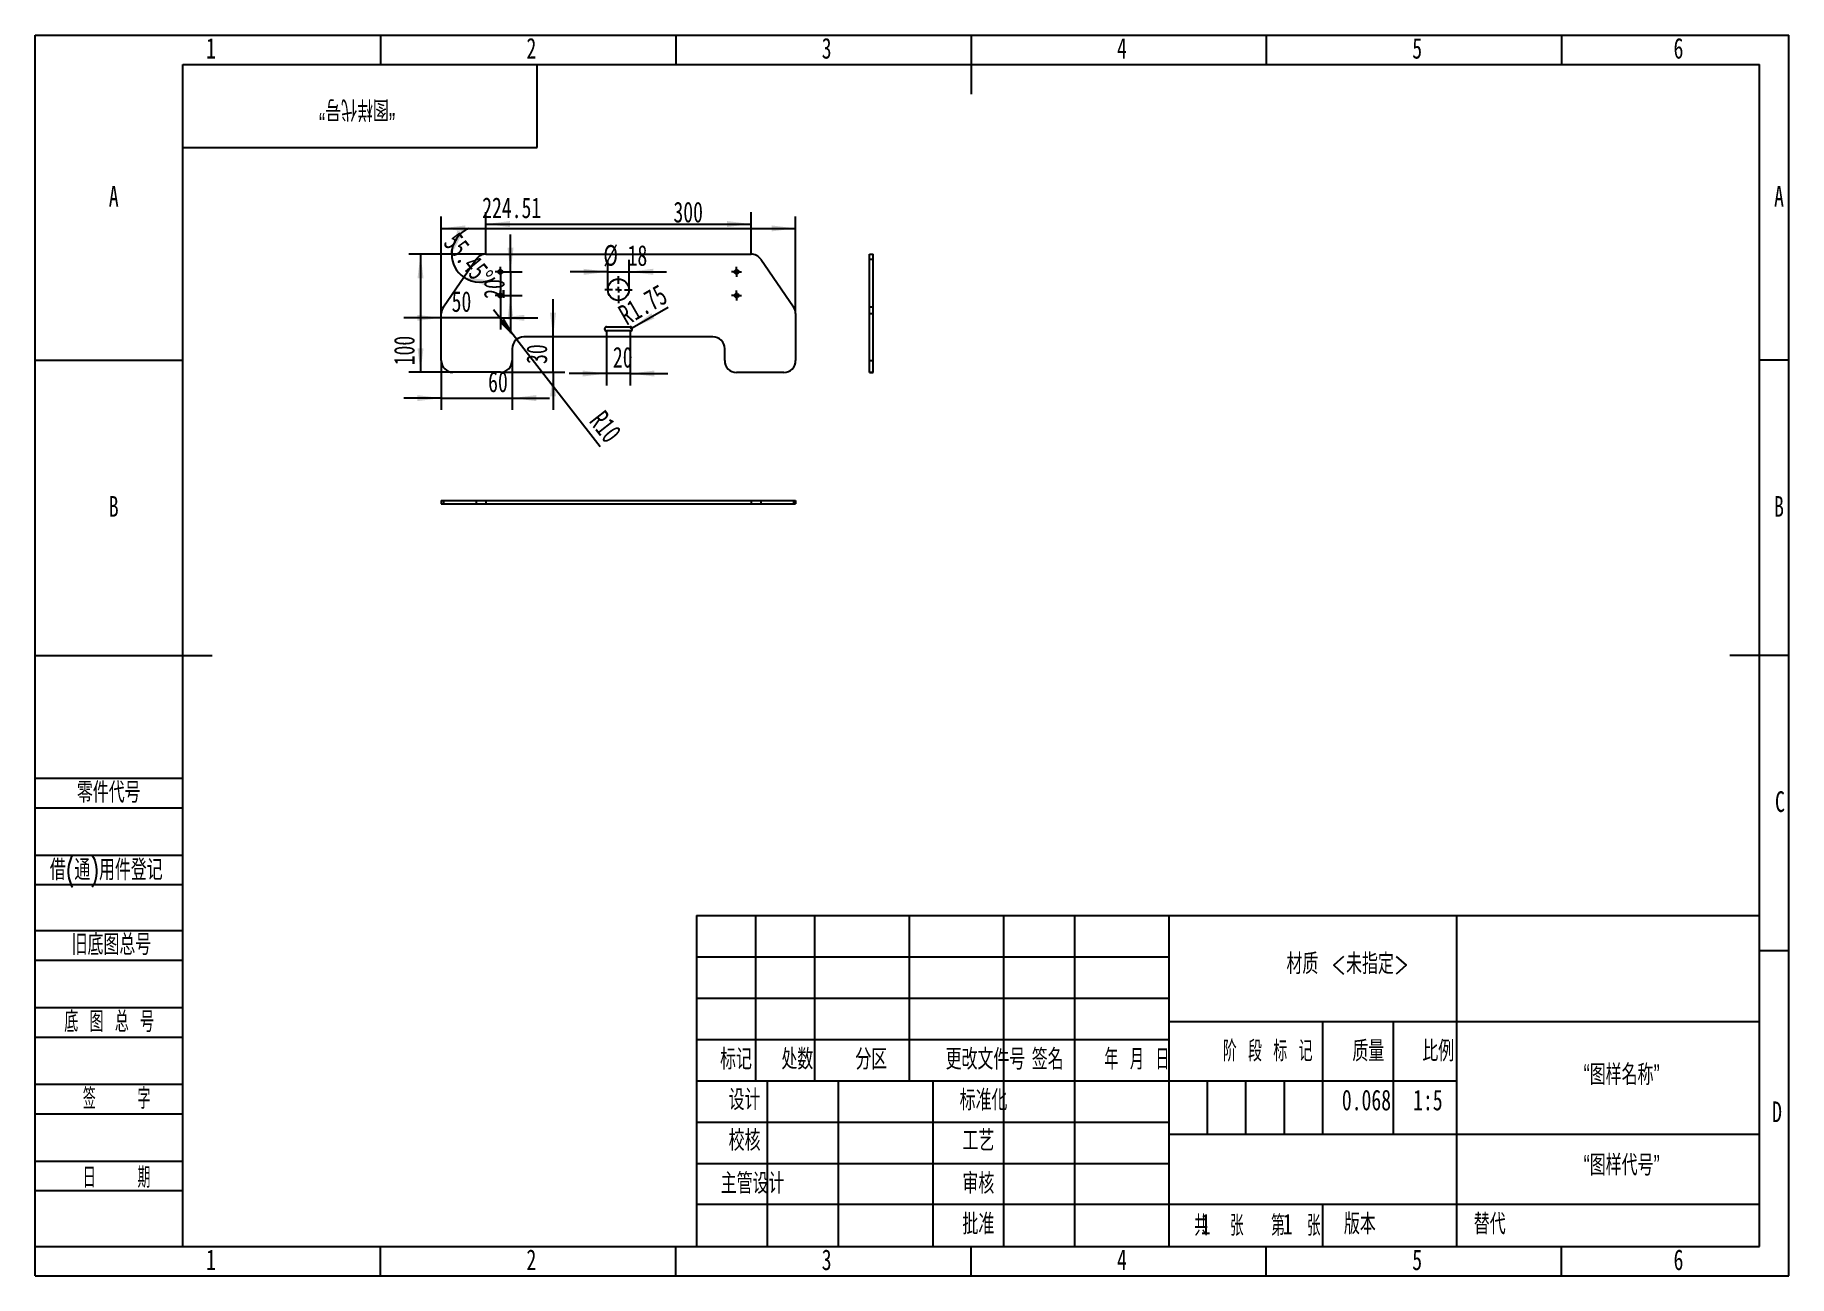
# Model space of a CAD drawing. Header units: millimetres. Extents: x 0 to 297, y 0 to 210.
import ezdxf

# ---------------------------------------------------------------- set-up
doc = ezdxf.new("R2010")
doc.units = ezdxf.units.MM
doc.layers.add('图框', color=7, linetype='Continuous')
doc.layers.add('粗实线层', color=7, linetype='Continuous', lineweight=25)
doc.styles.add('SLDTEXTSTYLE0', font='TXT', dxfattribs={"width": 0.7, "bigfont": 'bigfont'})
doc.styles.add('SLDTEXTSTYLE1', font='TXT', dxfattribs={"width": 0.6, "bigfont": 'bigfont'})
doc.styles.add('SLDTEXTSTYLE2', font='TXT', dxfattribs={"width": 0.614286, "bigfont": 'bigfont'})
doc.styles.add('SLDTEXTSTYLE3', font='TXT', dxfattribs={"width": 0.62, "bigfont": 'bigfont'})
doc.styles.add('SLDTEXTSTYLE4', font='TXT', dxfattribs={"width": 0.566667, "bigfont": 'bigfont'})
doc.styles.add('SLDTEXTSTYLE5', font='TXT', dxfattribs={"width": 0.7})
doc.dimstyles.new('SLDDIMSTYLE0', dxfattribs={"dimtxt": 3.5, "dimasz": 4.08, "dimexe": 0, "dimexo": 0.0625, "dimgap": 0.875, "dimtad": 2, "dimlfac": 5, "dimrnd": 1e-09, "dimzin": 12, "dimdsep": 46, "dimtxsty": 'SLDTEXTSTYLE5', "dimsah": 1, "dimcen": 0.09, "dimadec": 0, "dimazin": 3, "dimtfac": 1, "dimtmove": 0, "dimatfit": 0, "dimfxl": 0, "dimfrac": 2, "dimtolj": 1, "dimtzin": 12, "dimarcsym": 0})
doc.dimstyles.new('SLDDIMSTYLE1', dxfattribs={"dimtxt": 3.5, "dimasz": 4.08, "dimexe": 0, "dimexo": 0.0625, "dimgap": 0.875, "dimtad": 2, "dimlfac": 5, "dimrnd": 1e-09, "dimzin": 12, "dimdsep": 46, "dimtxsty": 'SLDTEXTSTYLE5', "dimsah": 1, "dimcen": 0.09, "dimadec": 0, "dimazin": 3, "dimtfac": 1, "dimtofl": 0, "dimtmove": 0, "dimatfit": 3, "dimfxl": 0, "dimfrac": 2, "dimtolj": 1, "dimtzin": 12, "dimarcsym": 0})
doc.dimstyles.new('SLDDIMSTYLE2', dxfattribs={"dimtxt": 3.5, "dimasz": 4.08, "dimexe": 0, "dimexo": 0.0625, "dimgap": 0.875, "dimtad": 2, "dimlfac": 5, "dimrnd": 1e-09, "dimzin": 12, "dimdsep": 46, "dimtxsty": 'SLDTEXTSTYLE5', "dimsah": 1, "dimcen": 0, "dimadec": 0, "dimazin": 3, "dimtfac": 1, "dimtofl": 0, "dimtmove": 1, "dimatfit": 3, "dimfxl": 0, "dimfrac": 2, "dimtolj": 1, "dimtzin": 12, "dimarcsym": 0})
doc.dimstyles.new('SLDDIMSTYLE3', dxfattribs={"dimtxt": 3.5, "dimasz": 4.08, "dimexe": 0, "dimexo": 0.0625, "dimgap": 0.875, "dimtad": 2, "dimlfac": 5, "dimrnd": 1e-09, "dimzin": 12, "dimdsep": 46, "dimtxsty": 'SLDTEXTSTYLE5', "dimsah": 1, "dimcen": 0, "dimadec": 0, "dimazin": 3, "dimtfac": 1, "dimtofl": 0, "dimtmove": 0, "dimatfit": 3, "dimfxl": 0, "dimfrac": 2, "dimtolj": 1, "dimtzin": 12, "dimarcsym": 0})
doc.dimstyles.new('SLDDIMSTYLE4', dxfattribs={"dimtxt": 3.5, "dimasz": 4.08, "dimexe": 0, "dimexo": 0.0625, "dimgap": 0.875, "dimtad": 2, "dimdec": 4, "dimlfac": 5, "dimzin": 12, "dimdsep": 46, "dimtxsty": 'SLDTEXTSTYLE5', "dimsah": 1, "dimcen": 0.09, "dimazin": 3, "dimtfac": 1, "dimtofl": 0, "dimtmove": 0, "dimatfit": 3, "dimfxl": 0, "dimfrac": 2, "dimtolj": 1, "dimtzin": 12, "dimarcsym": 0})

# ---------------------------------------------------------------- blocks, each defined once
blk = doc.blocks.new('_D')
at = {"layer": '图框'}
for p, q in [((76.34, 172.93), (63.27, 172.93)), ((65.27, 172.93), (65.27, 152.93)), ((70.77, 152.93), (63.27, 152.93))]:
    blk.add_line(p, q, dxfattribs=at)
for points in [[(65.27, 172.93), (64.76, 168.85), (65.78, 168.85)], [(65.27, 152.93), (65.78, 157.01), (64.76, 157.01)]]:
    blk.add_solid(points, dxfattribs=at)
at = {"layer": '图框', "insert": (60.76, 154.11), "char_height": 3.5, "attachment_point": 1, "rotation": 90, "style": 'SLDTEXTSTYLE5'}
blk.add_mtext('100', dxfattribs=at)
blk = doc.blocks.new('_D_1')
at = {"layer": '图框'}
for p, q in [((68.79, 162.87), (68.79, 179.29)), ((128.79, 162.87), (128.79, 179.29)), ((68.79, 177.29), (128.79, 177.29))]:
    blk.add_line(p, q, dxfattribs=at)
for points in [[(68.79, 177.29), (72.87, 176.78), (72.87, 177.79)], [(128.79, 177.29), (124.71, 177.79), (124.71, 176.78)]]:
    blk.add_solid(points, dxfattribs=at)
at = {"layer": '图框', "insert": (108.1, 181.8), "char_height": 3.5, "attachment_point": 1, "style": 'SLDTEXTSTYLE5'}
blk.add_mtext('300', dxfattribs=at)
blk = doc.blocks.new('_D_2')
at = {"layer": '图框'}
for p, q in [((68.79, 154.91), (68.79, 146.56)), ((80.79, 154.93), (80.79, 146.56)), ((68.79, 148.56), (62.44, 148.56)), ((68.79, 148.56), (80.79, 148.56)), ((80.79, 148.56), (87.14, 148.56))]:
    blk.add_line(p, q, dxfattribs=at)
for points in [[(68.79, 148.56), (64.71, 149.07), (64.71, 148.05)], [(80.79, 148.56), (84.87, 148.05), (84.87, 149.07)]]:
    blk.add_solid(points, dxfattribs=at)
at = {"layer": '图框', "insert": (76.72, 153.07), "char_height": 3.5, "attachment_point": 1, "style": 'SLDTEXTSTYLE5'}
blk.add_mtext('60', dxfattribs=at)
blk = doc.blocks.new('_D_3')
at = {"layer": '图框'}
for p, q in [((87.72, 158.93), (87.72, 165.28)), ((87.72, 152.93), (87.72, 158.93)), ((78.79, 152.93), (89.72, 152.93)), ((87.72, 152.93), (87.72, 146.58))]:
    blk.add_line(p, q, dxfattribs=at)
for points in [[(87.72, 158.93), (88.23, 163.01), (87.21, 163.01)], [(87.72, 152.93), (87.21, 148.85), (88.23, 148.85)]]:
    blk.add_solid(points, dxfattribs=at)
at = {"layer": '图框', "insert": (83.21, 154.34), "char_height": 3.5, "attachment_point": 1, "rotation": 90, "style": 'SLDTEXTSTYLE5'}
blk.add_mtext('30', dxfattribs=at)
blk = doc.blocks.new('_D_4')
at = {"layer": '图框'}
for q in [(77.65, 163.51), (95.72, 140.38)]:
    blk.add_line((81.56, 158.5), q, dxfattribs=at)
blk.add_solid([(81.56, 158.5), (79.44, 162.03), (78.64, 161.4)], dxfattribs=at)
at = {"layer": '图框', "insert": (96.44, 146.78), "char_height": 3.5, "attachment_point": 1, "rotation": 308.046, "style": 'SLDTEXTSTYLE5'}
blk.add_mtext('R10', dxfattribs=at)
blk = doc.blocks.new('_D_5')
at = {"layer": '图框'}
for p, q in [((96.79, 159.93), (96.79, 150.72)), ((100.79, 159.93), (100.79, 150.72)), ((96.79, 152.72), (90.44, 152.72)), ((100.79, 152.72), (96.79, 152.72)), ((100.79, 152.72), (107.14, 152.72))]:
    blk.add_line(p, q, dxfattribs=at)
for points in [[(96.79, 152.72), (92.71, 153.23), (92.71, 152.21)], [(100.79, 152.72), (104.87, 152.21), (104.87, 153.23)]]:
    blk.add_solid(points, dxfattribs=at)
at = {"layer": '图框', "insert": (97.85, 157.23), "char_height": 3.5, "attachment_point": 1, "style": 'SLDTEXTSTYLE5'}
blk.add_mtext('20', dxfattribs=at)
blk = doc.blocks.new('_D_6')
at = {"layer": '图框'}
for q in [(107.19, 163.95), (100.79, 160.28)]:
    blk.add_line((101.09, 160.45), q, dxfattribs=at)
blk.add_solid([(101.09, 160.45), (104.88, 162.04), (104.38, 162.92)], dxfattribs=at)
at = {"layer": '图框', "insert": (98.42, 163.82), "char_height": 3.5, "attachment_point": 1, "rotation": 29.8471, "style": 'SLDTEXTSTYLE5'}
blk.add_mtext('R1.75', dxfattribs=at)
blk = doc.blocks.new('_D_7')
at = {"layer": '图框'}
for p, q in [((96.99, 169.94), (90.64, 169.94)), ((96.99, 166.91), (96.99, 171.94)), ((96.99, 169.94), (100.59, 169.94)), ((100.59, 166.91), (100.59, 171.94)), ((100.59, 169.94), (106.94, 169.94))]:
    blk.add_line(p, q, dxfattribs=at)
for points in [[(96.99, 169.94), (92.91, 170.45), (92.91, 169.43)], [(100.59, 169.94), (104.67, 169.43), (104.67, 170.45)]]:
    blk.add_solid(points, dxfattribs=at)
at = {"layer": '图框', "char_height": 3.5, "attachment_point": 1, "style": 'SLDTEXTSTYLE5'}
for s, insert in [('%%c', (96.23, 174.47)), ('18', (100.34, 174.45))]:
    blk.add_mtext(s, dxfattribs=dict(at, insert=insert))
blk = doc.blocks.new('_D_8')
at = {"layer": '图框'}
for p, q in [((76.34, 172.93), (76.34, 180.02)), ((121.24, 172.93), (121.24, 180.02)), ((76.34, 178.02), (121.24, 178.02))]:
    blk.add_line(p, q, dxfattribs=at)
for points in [[(76.34, 178.02), (80.42, 177.51), (80.42, 178.53)], [(121.24, 178.02), (117.16, 178.53), (117.16, 177.51)]]:
    blk.add_solid(points, dxfattribs=at)
at = {"layer": '图框', "insert": (75.71, 182.53), "char_height": 3.5, "attachment_point": 1, "style": 'SLDTEXTSTYLE5'}
blk.add_mtext('224.51', dxfattribs=at)
blk = doc.blocks.new('_D_9')
at = {"layer": '图框'}
blk.add_line((76.34, 172.93), (68.55, 172.93), dxfattribs=at)
for start, end in [(113.0247, 180), (180, 235.4451), (235.4451, 302.4204)]:
    blk.add_arc((75.29, 172.93), 4.74, start, end, dxfattribs=at)
for points in [[(70.55, 172.93), (72.44, 176.58), (71.49, 176.93)], [(72.6, 169.02), (76.43, 167.53), (76.68, 168.52)]]:
    blk.add_solid(points, dxfattribs=at)
at = {"layer": '图框', "insert": (71.72, 176.95), "char_height": 3.5, "attachment_point": 1, "rotation": 309.0968, "style": 'SLDTEXTSTYLE5'}
blk.add_mtext('55.45°', dxfattribs=at)
blk = doc.blocks.new('_D_10')
at = {"layer": '图框'}
for p, q in [((80.51, 169.93), (80.51, 176.28)), ((79.64, 169.93), (82.51, 169.93)), ((80.51, 169.93), (80.51, 165.93)), ((79.64, 165.93), (82.51, 165.93)), ((80.51, 165.93), (80.51, 159.58))]:
    blk.add_line(p, q, dxfattribs=at)
for points in [[(80.51, 169.93), (81.02, 174.01), (80, 174.01)], [(80.51, 165.93), (80, 161.85), (81.02, 161.85)]]:
    blk.add_solid(points, dxfattribs=at)
at = {"layer": '图框', "insert": (76, 165.36), "char_height": 3.5, "attachment_point": 1, "rotation": 90, "style": 'SLDTEXTSTYLE5'}
blk.add_mtext('20', dxfattribs=at)
blk = doc.blocks.new('_D_11')
at = {"layer": '图框'}
for p, q in [((78.79, 169.08), (78.79, 160.15)), ((68.79, 162.15), (62.44, 162.15)), ((78.79, 162.15), (68.79, 162.15)), ((78.79, 162.15), (85.14, 162.15))]:
    blk.add_line(p, q, dxfattribs=at)
for points in [[(68.79, 162.15), (64.71, 162.66), (64.71, 161.64)], [(78.79, 162.15), (82.87, 161.64), (82.87, 162.66)]]:
    blk.add_solid(points, dxfattribs=at)
at = {"layer": '图框', "insert": (70.54, 166.66), "char_height": 3.5, "attachment_point": 1, "style": 'SLDTEXTSTYLE5'}
blk.add_mtext('50', dxfattribs=at)
blk = doc.blocks.new('SW_CENTERMARKSYMBOL_0')
at = {"layer": '图框', "color": 0}
for p, q in [((-0.5, 0), (-0.85, 0)), ((0, 0), (-0.5, 0)), ((0, 0.5), (0, 0.85)), ((0, 0), (0, 0.5)), ((0, 0), (0, -0.5)), ((0, 0), (0.5, 0)), ((0.5, 0), (0.85, 0)), ((0, -0.5), (0, -0.85))]:
    blk.add_line(p, q, dxfattribs=at)
blk = doc.blocks.new('SW_CENTERMARKSYMBOL_1')
at = {"layer": '图框', "color": 0}
for p, q in [((-0.5, 0), (-0.85, 0)), ((0, 0), (-0.5, 0)), ((0, 0.5), (0, 0.85)), ((0, 0), (0, 0.5)), ((0, 0), (0, -0.5)), ((0, 0), (0.5, 0)), ((0.5, 0), (0.85, 0)), ((0, -0.5), (0, -0.85))]:
    blk.add_line(p, q, dxfattribs=at)
blk = doc.blocks.new('SW_CENTERMARKSYMBOL_2')
at = {"layer": '图框', "color": 0}
for p, q in [((-0.5, 0), (-0.85, 0)), ((0, 0), (-0.5, 0)), ((0, 0.5), (0, 0.85)), ((0, 0), (0, 0.5)), ((0, 0), (0, -0.5)), ((0, 0), (0.5, 0)), ((0.5, 0), (0.85, 0)), ((0, -0.5), (0, -0.85))]:
    blk.add_line(p, q, dxfattribs=at)
blk = doc.blocks.new('SW_CENTERMARKSYMBOL_3')
at = {"layer": '图框', "color": 0}
for p, q in [((-0.5, 0), (-0.85, 0)), ((0, 0), (-0.5, 0)), ((0, 0.5), (0, 0.85)), ((0, 0), (0, 0.5)), ((0, 0), (0, -0.5)), ((0, 0), (0.5, 0)), ((0.5, 0), (0.85, 0)), ((0, -0.5), (0, -0.85))]:
    blk.add_line(p, q, dxfattribs=at)
blk = doc.blocks.new('SW_CENTERMARKSYMBOL_4')
at = {"layer": '图框', "color": 0}
for p, q in [((-1, 0), (-2.3, 0)), ((0, 0), (-0.5, 0)), ((0, 1), (0, 2.3)), ((0, 0), (0, 0.5)), ((0, 0), (0, -0.5)), ((0, 0), (0.5, 0)), ((1, 0), (2.3, 0)), ((0, -1), (0, -2.3))]:
    blk.add_line(p, q, dxfattribs=at)

msp = doc.modelspace()

# ---------------------------------------------------------------- linework, layer by layer
at = {"color": 7, "linetype": 'Continuous', "lineweight": 25}
for p, q in [((76.337081, 172.927602), (121.239602, 172.927602)), ((141.318938, 172.927602), (141.918938, 172.927602)), ((141.318938, 172.061994), (141.318938, 172.927602)), ((141.918938, 172.061994), (141.918938, 172.927602)), ((69.141175, 164.005081), (74.689915, 172.061994)), ((122.886767, 172.061994), (128.435507, 164.005081)), ((141.318938, 172.061994), (141.918938, 172.061994)), ((141.318938, 164.005081), (141.318938, 172.061994)), ((141.918938, 164.005081), (141.918938, 172.061994)), ((141.318938, 162.870689), (141.318938, 164.005081)), ((141.318938, 164.005081), (141.918938, 164.005081)), ((141.918938, 162.870689), (141.918938, 164.005081)), ((68.788341, 154.907764), (68.788341, 162.870689)), ((96.788341, 160.627602), (100.788341, 160.627602)), ((128.788341, 162.870689), (128.788341, 154.907764)), ((141.318938, 154.907764), (141.318938, 162.870689)), ((141.318938, 162.870689), (141.918938, 162.870689)), ((141.918938, 154.907764), (141.918938, 162.870689)), ((114.788341, 158.927602), (82.788341, 158.927602)), ((100.788341, 159.927602), (96.788341, 159.927602)), ((80.788341, 156.927602), (80.788341, 154.927602)), ((116.788341, 154.927602), (116.788341, 156.927602)), ((141.318938, 154.907764), (141.918938, 154.907764)), ((141.318938, 152.927602), (141.318938, 154.907764)), ((141.918938, 152.927602), (141.918938, 154.907764)), ((78.788341, 152.927602), (70.768502, 152.927602)), ((126.808552, 152.889228), (118.788713, 152.889228)), ((141.318938, 152.927602), (141.918938, 152.927602)), ((141.318938, 152.889228), (141.318938, 152.927602)), ((141.318938, 152.889228), (141.918938, 152.889228)), ((141.918938, 152.889228), (141.918938, 152.927602)), ((68.788341, 131.24585), (68.788341, 130.64585)), ((68.788341, 131.24585), (69.141175, 131.24585)), ((69.141175, 131.24585), (69.141175, 130.64585)), ((69.141175, 131.24585), (74.689915, 131.24585)), ((74.689915, 131.24585), (74.689915, 130.64585)), ((74.689915, 131.24585), (76.337081, 131.24585)), ((76.337081, 131.24585), (76.337081, 130.64585)), ((76.337081, 131.24585), (121.239602, 131.24585)), ((121.239602, 131.24585), (121.239602, 130.64585)), ((121.239602, 131.24585), (122.886767, 131.24585)), ((122.886767, 131.24585), (122.886767, 130.64585)), ((122.886767, 131.24585), (128.435507, 131.24585)), ((128.435507, 131.24585), (128.435507, 130.64585)), ((128.435507, 131.24585), (128.788341, 131.24585)), ((128.788341, 131.24585), (128.788341, 130.64585)), ((128.788341, 131.24585), (128.788713, 131.24585)), ((128.788713, 130.64585), (128.788713, 131.24585)), ((68.788341, 130.64585), (69.141175, 130.64585)), ((69.141175, 130.64585), (74.689915, 130.64585)), ((74.689915, 130.64585), (76.337081, 130.64585)), ((76.337081, 130.64585), (121.239602, 130.64585)), ((121.239602, 130.64585), (122.886767, 130.64585)), ((122.886767, 130.64585), (128.435507, 130.64585)), ((128.435507, 130.64585), (128.788341, 130.64585)), ((128.788341, 130.64585), (128.788713, 130.64585))]:
    msp.add_line(p, q, dxfattribs=at)
for centre, radius in [((78.788341, 169.927602), 0.35), ((118.788341, 169.927602), 0.35), ((98.788341, 166.907764), 1.8), ((78.788341, 165.927602), 0.35), ((118.788341, 165.927602), 0.35)]:
    msp.add_circle(centre, radius, dxfattribs=at)
for centre, radius, start, end in [((76.337081, 170.927602), 2, 90, 145.44508628), ((121.239602, 170.927602), 2, 34.55491372, 90), ((70.788341, 162.870689), 2, 145.44508628, 180), ((126.788341, 162.870689), 2, 0, 34.55491372), ((96.788341, 160.277602), 0.35, 90, 270), ((100.788341, 160.277602), 0.35, 270, 90), ((82.788341, 156.927602), 2, 90, 180), ((114.788341, 156.927602), 2, 0, 90), ((70.768502, 154.907764), 1.980161, 180, 270), ((78.788341, 154.927602), 2, 270, 0), ((118.787973, 154.889228), 2, 178.90059672, 270.02120057), ((126.808552, 154.86939), 1.980161, 270.00000003, 1.11041533)]:
    msp.add_arc(centre, radius, start, end, dxfattribs=at)
at = {"layer": '图框'}
for p, q in [((0, 0), (0, 210)), ((0, 210), (297, 210)), ((58.5, 210), (58.5, 205)), ((108.5, 210), (108.5, 205)), ((208.5, 210), (208.5, 205)), ((258.5, 210), (258.5, 205)), ((297, 0), (297, 210)), ((0, 155), (25, 155)), ((297, 155), (292, 155)), ((0, 84.220622), (25, 84.220622)), ((0, 79.220622), (25, 79.220622)), ((0, 71.220622), (25, 71.220622)), ((0, 66.220622), (25, 66.220622)), ((0, 58.430028), (25, 58.430028)), ((112, 54), (192, 54)), ((297, 55), (292, 55)), ((0, 53.430028), (25, 53.430028)), ((0, 45.430028), (25, 45.430028)), ((112, 47), (192, 47)), ((0, 40.430028), (25, 40.430028)), ((198.5, 33), (198.5, 24)), ((205, 33), (205, 24)), ((211.5, 33), (211.5, 24)), ((0, 32.430028), (25, 32.430028)), ((0, 27.430028), (25, 27.430028)), ((0, 19.430028), (25, 19.430028)), ((0, 14.430028), (25, 14.430028)), ((0, 5), (25, 5)), ((58.5, 0), (58.5, 5)), ((108.5, 0), (108.5, 5)), ((208.5, 0), (208.5, 5)), ((258.5, 0), (258.5, 5)), ((0, 0), (297, 0))]:
    msp.add_line(p, q, dxfattribs=at)
at = {"layer": '图框', "lineweight": 25}
for p, q in [((158.5, 210), (158.5, 200)), ((0, 105), (30, 105)), ((297, 105), (287, 105)), ((112, 61), (112, 5)), ((112, 61), (292, 61)), ((122, 61), (122, 33)), ((132, 61), (132, 33)), ((148, 61), (148, 33)), ((164, 61), (164, 5)), ((176, 61), (176, 5)), ((191.968139, 61.052157), (192.00469, 5)), ((240.691915, 61.000008), (240.691915, 5)), ((191.979876, 43.052161), (291.979876, 43.052161)), ((218.000023, 43.069122), (218.000023, 24.069122)), ((230, 43), (230, 24)), ((112, 40), (192, 40)), ((112, 33), (192, 33)), ((124, 33), (124, 5)), ((136, 33), (136, 5)), ((152, 33), (152, 5)), ((192.015199, 33.000004), (240.691915, 33.000004)), ((112, 26), (192, 26)), ((192, 24), (292, 24)), ((112, 19), (192, 19)), ((112, 12.166086), (192.000017, 12.166086)), ((192.000017, 12.166086), (292.000038, 12.166086)), ((218.000023, 12.166086), (218.000023, 5)), ((25, 5), (292, 5)), ((158.5, 0), (158.5, 5))]:
    msp.add_line(p, q, dxfattribs=at)
at = {"layer": '图框', "linetype": 'Continuous', "lineweight": 25}
for p, q in [((25, 5), (25, 205)), ((25, 205), (292, 205)), ((292, 5), (292, 205))]:
    msp.add_line(p, q, dxfattribs=at)
at = {"layer": '粗实线层'}
for p, q in [((85, 191), (85, 205)), ((25, 191), (85, 191))]:
    msp.add_line(p, q, dxfattribs=at)

# ---------------------------------------------------------------- block references
at = {"layer": '图框'}
for name, p in [('SW_CENTERMARKSYMBOL_2', (78.788341, 169.927602)), ('SW_CENTERMARKSYMBOL_1', (118.788341, 169.927602)), ('SW_CENTERMARKSYMBOL_3', (78.788341, 165.927602)), ('SW_CENTERMARKSYMBOL_4', (98.788341, 166.907764)), ('SW_CENTERMARKSYMBOL_0', (118.788341, 165.927602))]:
    msp.add_blockref(name, p, dxfattribs=at)

# ---------------------------------------------------------------- texts
at = {"layer": '图框', "char_height": 3.5}
for s, insert, attachment_point, style in [('1', (29.794444, 209.520828), 2, 'SLDTEXTSTYLE5'), ('2', (84.044444, 209.520828), 2, 'SLDTEXTSTYLE5'), ('3', (134.044444, 209.520828), 2, 'SLDTEXTSTYLE5'), ('4', (184.044444, 209.520828), 2, 'SLDTEXTSTYLE5'), ('5', (234.044444, 209.520828), 2, 'SLDTEXTSTYLE5'), ('6', (278.296875, 209.520828), 2, 'SLDTEXTSTYLE5'), ('A', (13.320313, 184.484464), 2, 'SLDTEXTSTYLE5'), ('A', (295.320313, 184.484464), 2, 'SLDTEXTSTYLE5'), ('B', (13.320313, 131.984464), 2, 'SLDTEXTSTYLE5'), ('B', (295.320313, 131.984464), 2, 'SLDTEXTSTYLE5'), ('零件代号', (7.083636, 83.579051), 1, 'SLDTEXTSTYLE0'), ('C', (295.481944, 82.020828), 2, 'SLDTEXTSTYLE5'), ('借(通)用件登记', (2.496136, 70.472549), 1, 'SLDTEXTSTYLE0'), ('旧底图总号', (6.194053, 57.823848), 1, 'SLDTEXTSTYLE0'), ('材质 <未指定>', (222.265469, 54.577148), 2, 'SLDTEXTSTYLE0'), ('底 图 总 号', (4.947178, 44.7655), 1, 'SLDTEXTSTYLE2'), ('标记', (118.697329, 38.417216), 2, 'SLDTEXTSTYLE0'), ('处数', (129.087184, 38.417216), 2, 'SLDTEXTSTYLE0'), ('分区', (141.60862, 38.417216), 2, 'SLDTEXTSTYLE0'), ('更改文件号', (160.936721, 38.417216), 2, 'SLDTEXTSTYLE0'), ('签名', (171.476498, 38.417216), 2, 'SLDTEXTSTYLE0'), ('年 月 日', (186.58896, 38.417216), 2, 'SLDTEXTSTYLE3'), ('阶 段 标 记', (208.723575, 39.805418), 2, 'SLDTEXTSTYLE2'), ('质量', (225.772086, 39.805418), 2, 'SLDTEXTSTYLE0'), ('比例', (237.619273, 39.805418), 2, 'SLDTEXTSTYLE0'), ('“图样名称”', (268.671035, 35.79066), 2, 'SLDTEXTSTYLE0'), ('签    字', (13.80974, 31.763525), 2, 'SLDTEXTSTYLE4'), ('设计', (120.147008, 31.558148), 2, 'SLDTEXTSTYLE0'), ('标准化', (160.61315, 31.49171), 2, 'SLDTEXTSTYLE0'), ('0.068', (225.460307, 31.520532), 2, 'SLDTEXTSTYLE5'), ('1:5', (235.858162, 31.520532), 2, 'SLDTEXTSTYLE5'), ('D', (294.984375, 29.520828), 2, 'SLDTEXTSTYLE5'), ('校核', (120.147008, 24.678998), 2, 'SLDTEXTSTYLE0'), ('工艺', (159.735719, 24.642625), 2, 'SLDTEXTSTYLE0'), ('“图样代号”', (268.673465, 20.489579), 2, 'SLDTEXTSTYLE0'), ('日    期', (13.80974, 18.413474), 2, 'SLDTEXTSTYLE4'), ('主管设计', (121.506156, 17.399289), 2, 'SLDTEXTSTYLE0'), ('审核', (159.735719, 17.399289), 2, 'SLDTEXTSTYLE0'), ('批准', (159.73815, 10.522905), 2, 'SLDTEXTSTYLE0'), ('共  张', (200.481252, 10.261807), 2, 'SLDTEXTSTYLE1'), ('1', (197.392592, 10.531427), 1, 'SLDTEXTSTYLE5'), ('第  张', (213.508689, 10.261807), 2, 'SLDTEXTSTYLE1'), ('1', (211.29503, 10.531427), 1, 'SLDTEXTSTYLE5'), ('版本', (224.338917, 10.531427), 2, 'SLDTEXTSTYLE0'), ('替代', (243.640619, 10.531427), 1, 'SLDTEXTSTYLE0'), ('1', (29.794444, 4.484464), 2, 'SLDTEXTSTYLE5'), ('2', (84.044444, 4.484464), 2, 'SLDTEXTSTYLE5'), ('3', (134.044444, 4.484464), 2, 'SLDTEXTSTYLE5'), ('4', (184.044444, 4.484464), 2, 'SLDTEXTSTYLE5'), ('5', (234.044444, 4.484464), 2, 'SLDTEXTSTYLE5'), ('6', (278.296875, 4.484464), 2, 'SLDTEXTSTYLE5')]:
    msp.add_mtext(s, dxfattribs=dict(at, insert=insert, attachment_point=attachment_point, style=style))
at = {"layer": '图框', "insert": (54.526546, 195.654729), "char_height": 3.5, "attachment_point": 2, "rotation": 180, "style": 'SLDTEXTSTYLE0'}
msp.add_mtext('“图样代号”', dxfattribs=at)

# ---------------------------------------------------------------- dimensions: what is measured, and where the dimension line sits
at = {"layer": '图框'}
for base, p1, p2, dimstyle, picture, middle in [((128.788341, 177.286934), (68.788341, 162.870689), (128.788341, 162.870689), 'SLDDIMSTYLE1', '_D_1', (110.406928, 177.286934)), ((121.239602, 178.017095), (76.337081, 172.927602), (121.239602, 172.927602), 'SLDDIMSTYLE1', '_D_8', (80.317549, 178.017095)), ((68.788341, 162.151112), (78.788341, 169.077602), (68.788341, 162.870689), 'SLDDIMSTYLE0', '_D_11', (72.072699, 162.151112)), ((96.788341, 152.72192), (100.788341, 159.927602), (96.788341, 159.927602), 'SLDDIMSTYLE0', '_D_5', (99.381139, 152.72192)), ((80.788341, 148.557978), (68.788341, 154.907764), (80.788341, 154.927602), 'SLDDIMSTYLE0', '_D_2', (78.254331, 148.557978))]:
    dim = msp.add_linear_dim(base=base, p1=p1, p2=p2, dimstyle=dimstyle, dxfattribs=at)
    dim.commit()
    dim.dimension.update_dxf_attribs({"geometry": picture, "text_midpoint": middle, "dimtype": 160})
dim = msp.add_angular_dim_2l(base=(71.090613, 170.722841), line1=((76.337081, 172.927602), (121.239602, 172.927602)), line2=((74.689915, 172.061994), (69.141175, 164.005081)), dimstyle='SLDDIMSTYLE4', dxfattribs=at)
dim.commit()
dim.dimension.update_dxf_attribs({"geometry": '_D_9', "text_midpoint": (71.607829, 169.938731), "dimtype": 162})
for base, p1, p2, picture, middle in [((80.512817, 165.927602), (79.638341, 169.927602), (79.638341, 165.927602), '_D_10', (80.512817, 166.893036)), ((65.271962, 152.927602), (76.337081, 172.927602), (70.768502, 152.927602), '_D', (65.271962, 156.418079)), ((87.718114, 158.927602), (78.788341, 152.927602), (82.788341, 158.927602), '_D_3', (87.718114, 155.872092))]:
    dim = msp.add_linear_dim(base=base, p1=p1, p2=p2, angle=90, dimstyle='SLDDIMSTYLE0', dxfattribs=at)
    dim.commit()
    dim.dimension.update_dxf_attribs({"geometry": picture, "text_midpoint": middle, "dimtype": 160})
dim = msp.add_linear_dim(base=(100.588341, 169.938731), p1=(96.988341, 166.907764), p2=(100.588341, 166.907764), text='%%c<>', dimstyle='SLDDIMSTYLE0', dxfattribs=at)
dim.commit()
dim.dimension.update_dxf_attribs({"geometry": '_D_7', "text_midpoint": (99.818669, 169.938731), "dimtype": 160})
for center, mpoint, dimstyle, picture, middle in [((100.788341, 160.277602), (101.091916, 160.451793), 'SLDDIMSTYLE3', '_D_6', (104.281486, 162.281964)), ((82.788341, 156.927602), (81.555752, 158.502634), 'SLDDIMSTYLE2', '_D_4', (94.391305, 142.101084))]:
    dim = msp.add_radius_dim(center=center, mpoint=mpoint, dimstyle=dimstyle, dxfattribs=at)
    dim.commit()
    dim.dimension.update_dxf_attribs({"geometry": picture, "text_midpoint": middle, "dimtype": 164})

doc.saveas('drawing.dxf')
